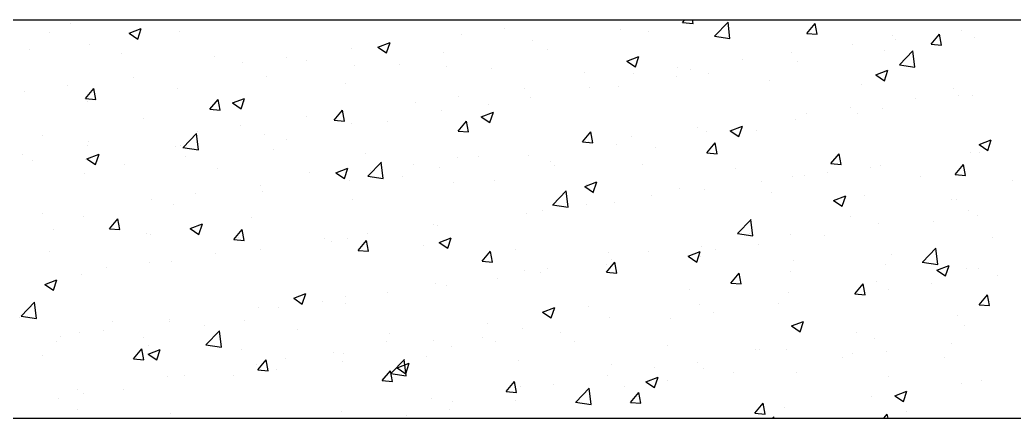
# Model space of a CAD drawing. Header units: millimetres. Extents: x 331487 to 517269, y 198509 to 399936.
# Drawn here: x 427075 to 427649, y 321374 to 321604 of the extents above; entities that cross this region are included whole.
import ezdxf

# ---------------------------------------------------------------- set-up
doc = ezdxf.new("R2010")
doc.units = ezdxf.units.MM
doc.header["$MEASUREMENT"] = 0
doc.layers.add('COLUMN', color=6, linetype='Continuous')

msp = doc.modelspace()

# ---------------------------------------------------------------- linework, layer by layer
at = {"layer": 'COLUMN'}
for p, q in [((426174.35, 321603.51), (427974.35, 321603.51)), ((426174.35, 321373.51), (427974.35, 321373.51))]:
    msp.add_line(p, q, dxfattribs=at)
at = {"layer": 'COLUMN', "color": 2, "linetype": 'Continuous'}
for p, q in [((427457.8, 321601.98), (427459.09, 321603.51)), ((427463.78, 321601.45), (427463.4, 321603.51)), ((427104.09, 321601.54), (427104.09, 321601.54)), ((427138.16, 321595.77), (427145.16, 321598.46)), ((427143.13, 321592.42), (427145.16, 321598.46)), ((427354.94, 321598.58), (427354.94, 321598.58)), ((427421.85, 321598.13), (427421.85, 321598.13)), ((427457.8, 321601.98), (427463.78, 321601.46)), ((427476.24, 321594.14), (427484.03, 321602.25)), ((427485.1, 321592.72), (427483.99, 321602.22)), ((427529.53, 321595.71), (427534.35, 321601.45)), ((427535.5, 321595.18), (427534.35, 321601.45)), ((427618.63, 321597.32), (427618.63, 321597.32)), ((427092.43, 321596.18), (427092.43, 321596.18)), ((427138.16, 321595.77), (427143.13, 321592.42)), ((427167.42, 321597.03), (427167.42, 321597.03)), ((427329.91, 321595.29), (427329.91, 321595.29)), ((427371.34, 321591.72), (427371.34, 321591.72)), ((427438.22, 321596.57), (427438.22, 321596.57)), ((427476.2, 321594.1), (427485.1, 321592.72)), ((427529.53, 321595.71), (427535.51, 321595.18)), ((427578.82, 321594.64), (427578.82, 321594.64)), ((427580.76, 321592.34), (427580.76, 321592.34)), ((427601.25, 321589.43), (427606.07, 321595.18)), ((427607.23, 321588.9), (427606.07, 321595.17)), ((427626.37, 321593.28), (427626.37, 321593.28)), ((427080.64, 321586.63), (427080.64, 321586.63)), ((427115.48, 321589.53), (427115.48, 321589.53)), ((427266.75, 321586.97), (427266.75, 321586.97)), ((427281.87, 321587.76), (427288.87, 321590.45)), ((427281.87, 321587.76), (427286.84, 321584.41)), ((427286.84, 321584.41), (427288.87, 321590.45)), ((427379.9, 321586.56), (427379.9, 321586.56)), ((427555.73, 321589.04), (427555.73, 321589.04)), ((427574.43, 321585.78), (427574.43, 321585.78)), ((427582.96, 321577.58), (427590.75, 321585.7)), ((427591.82, 321576.17), (427590.71, 321585.66)), ((427601.25, 321589.43), (427607.23, 321588.91)), ((427134.03, 321584.38), (427134.03, 321584.38)), ((427187.41, 321582.12), (427187.41, 321582.12)), ((427228.88, 321581.99), (427228.88, 321581.99)), ((427320, 321584.68), (427320, 321584.68)), ((427425.58, 321579.76), (427432.58, 321582.44)), ((427430.55, 321576.4), (427432.58, 321582.44)), ((427492.57, 321580.73), (427492.57, 321580.73)), ((427520.5, 321584.63), (427520.5, 321584.63)), ((427203.85, 321578.69), (427203.85, 321578.69)), ((427240.79, 321579.87), (427240.79, 321579.87)), ((427268.06, 321577.19), (427268.06, 321577.19)), ((427294.17, 321577.61), (427294.17, 321577.61)), ((427321.58, 321576.55), (427321.58, 321576.55)), ((427347.56, 321575.36), (427347.56, 321575.36)), ((427425.58, 321579.76), (427430.56, 321576.4)), ((427454.7, 321575.74), (427454.7, 321575.74)), ((427462.18, 321574.62), (427462.18, 321574.62)), ((427523.92, 321579.38), (427523.92, 321579.38)), ((427569.3, 321571.75), (427576.3, 321574.43)), ((427574.27, 321568.39), (427576.29, 321574.43)), ((427582.93, 321577.55), (427591.82, 321576.17)), ((427140.69, 321570.38), (427140.69, 321570.38)), ((427217.55, 321570.78), (427217.55, 321570.78)), ((427400.94, 321573.1), (427400.94, 321573.1)), ((427429.66, 321572.44), (427429.66, 321572.44)), ((427454.32, 321570.84), (427454.32, 321570.84)), ((427472.58, 321572.33), (427472.58, 321572.33)), ((427507.7, 321568.59), (427507.7, 321568.59)), ((427569.3, 321571.75), (427574.27, 321568.39)), ((427102.82, 321565.39), (427102.82, 321565.39)), ((427113.05, 321558.14), (427117.87, 321563.88)), ((427119.02, 321557.61), (427117.87, 321563.88)), ((427166.21, 321563.74), (427166.21, 321563.74)), ((427263.26, 321566.54), (427263.26, 321566.54)), ((427366.51, 321564.13), (427366.51, 321564.13)), ((427403.86, 321564.61), (427403.86, 321564.61)), ((427420.64, 321564.84), (427420.64, 321564.84)), ((427561.08, 321566.33), (427561.08, 321566.33)), ((427614.47, 321564.08), (427614.47, 321564.08)), ((427077.78, 321562.1), (427077.78, 321562.1)), ((427113.05, 321558.14), (427119.02, 321557.62)), ((427184.77, 321551.86), (427189.59, 321557.61)), ((427190.75, 321551.33), (427189.59, 321557.6)), ((427197.85, 321555.51), (427204.85, 321558.2)), ((427202.82, 321552.15), (427204.85, 321558.2)), ((427328.64, 321559.14), (427328.64, 321559.14)), ((427370.13, 321558.44), (427370.13, 321558.44)), ((427592.33, 321557.88), (427592.33, 321557.88)), ((427617.01, 321559.64), (427617.01, 321559.64)), ((427625.15, 321559.99), (427625.15, 321559.99)), ((427114.27, 321556.25), (427114.27, 321556.25)), ((427184.77, 321551.86), (427190.75, 321551.34)), ((427197.85, 321555.51), (427202.82, 321552.16)), ((427204.94, 321556.53), (427204.94, 321556.53)), ((427256.5, 321545.59), (427261.32, 321551.33)), ((427262.47, 321545.06), (427261.32, 321551.33)), ((427303.6, 321555.85), (427303.6, 321555.85)), ((427318.78, 321551.39), (427318.78, 321551.39)), ((427345.54, 321554.6), (427345.54, 321554.6)), ((427554.45, 321552.89), (427554.45, 321552.89)), ((427573.21, 321552.49), (427573.21, 321552.49)), ((427146.62, 321546.52), (427146.62, 321546.52)), ((427240.45, 321547.53), (427240.45, 321547.53)), ((427256.5, 321545.59), (427262.48, 321545.06)), ((427341.56, 321547.5), (427348.56, 321550.19)), ((427341.56, 321547.5), (427346.53, 321544.15)), ((427346.53, 321544.15), (427348.56, 321550.19)), ((427522.7, 321546.09), (427522.7, 321546.09)), ((427529.42, 321549.6), (427529.42, 321549.6)), ((427558.69, 321549.63), (427558.69, 321549.63)), ((427202.57, 321542.55), (427202.57, 321542.55)), ((427266.84, 321543.9), (427266.84, 321543.9)), ((427287.22, 321544.59), (427287.22, 321544.59)), ((427328.22, 321539.31), (427333.05, 321545.06)), ((427334.2, 321538.78), (427333.04, 321545.05)), ((427466.26, 321541.28), (427466.26, 321541.28)), ((427485.27, 321539.49), (427492.28, 321542.18)), ((427490.24, 321536.14), (427492.27, 321542.18)), ((427088.3, 321536.51), (427088.3, 321536.51)), ((427169.32, 321529.83), (427177.11, 321537.95)), ((427178.18, 321528.41), (427177.08, 321537.91)), ((427177.54, 321539.25), (427177.54, 321539.25)), ((427216.33, 321537.49), (427216.33, 321537.49)), ((427228.9, 321534.57), (427228.9, 321534.57)), ((427328.23, 321539.31), (427334.2, 321538.79)), ((427399.95, 321533.04), (427404.77, 321538.78)), ((427405.93, 321532.51), (427404.77, 321538.78)), ((427428.39, 321536.3), (427428.39, 321536.3)), ((427471.36, 321539.05), (427471.36, 321539.05)), ((427485.27, 321539.49), (427490.25, 321536.14)), ((427500.37, 321539.62), (427500.37, 321539.62)), ((427628.99, 321531.48), (427635.99, 321534.17)), ((427633.96, 321528.13), (427635.98, 321534.17)), ((427114.38, 321530.94), (427114.38, 321530.94)), ((427114.55, 321533.28), (427114.55, 321533.28)), ((427164.99, 321530.45), (427164.99, 321530.45)), ((427167.94, 321531.02), (427167.94, 321531.02)), ((427169.29, 321529.79), (427178.18, 321528.41)), ((427221.32, 321528.77), (427221.32, 321528.77)), ((427399.95, 321533.04), (427405.93, 321532.51)), ((427403.36, 321533), (427403.36, 321533)), ((427419.42, 321531.55), (427419.42, 321531.55)), ((427442.05, 321529.61), (427442.05, 321529.61)), ((427471.68, 321526.76), (427476.5, 321532.51)), ((427477.65, 321526.23), (427476.5, 321532.5)), ((427628.99, 321531.48), (427633.96, 321528.13)), ((427076.51, 321525.95), (427076.51, 321525.95)), ((427113.05, 321522.96), (427113.05, 321522.96)), ((427113.83, 321523.26), (427120.83, 321525.95)), ((427113.83, 321523.26), (427118.8, 321519.9)), ((427118.8, 321519.9), (427120.82, 321525.94)), ((427170.58, 321524.56), (427170.58, 321524.56)), ((427274.7, 321526.51), (427274.7, 321526.51)), ((427328.08, 321524.26), (427328.08, 321524.26)), ((427340.2, 321524.69), (427340.2, 321524.69)), ((427368.91, 321525.15), (427368.91, 321525.15)), ((427471.68, 321526.76), (427477.65, 321526.24)), ((427543.4, 321520.49), (427548.22, 321526.23)), ((427549.38, 321519.96), (427548.22, 321526.23)), ((427623.94, 321526.7), (427623.94, 321526.7)), ((427629.17, 321526.75), (427629.17, 321526.75)), ((427082.26, 321522.1), (427082.26, 321522.1)), ((427135.64, 321519.85), (427135.64, 321519.85)), ((427189.02, 321517.59), (427189.02, 321517.59)), ((427257.54, 321515.25), (427264.54, 321517.94)), ((427262.51, 321511.89), (427264.54, 321517.94)), ((427276.05, 321513.28), (427283.84, 321521.39)), ((427284.9, 321511.86), (427283.8, 321521.36)), ((427302.33, 321519.7), (427302.33, 321519.7)), ((427317.57, 321518.11), (427317.57, 321518.11)), ((427381.46, 321522), (427381.46, 321522)), ((427383.73, 321519.6), (427383.73, 321519.6)), ((427434.85, 321519.74), (427434.85, 321519.74)), ((427488.23, 321517.49), (427488.23, 321517.49)), ((427543.4, 321520.49), (427549.38, 321519.96)), ((427566.02, 321518.44), (427566.02, 321518.44)), ((427572, 321519.2), (427572, 321519.2)), ((427615.13, 321514.21), (427619.95, 321519.96)), ((427621.1, 321513.68), (427619.95, 321519.95)), ((427112.27, 321514.55), (427112.27, 321514.55)), ((427242.4, 321515.33), (427242.4, 321515.33)), ((427257.54, 321515.25), (427262.51, 321511.89)), ((427276.01, 321513.24), (427284.91, 321511.86)), ((427277.29, 321516.41), (427277.29, 321516.41)), ((427295.78, 321513.08), (427295.78, 321513.08)), ((427521.49, 321512.8), (427521.49, 321512.8)), ((427528.15, 321513.45), (427528.15, 321513.45)), ((427541.61, 321515.23), (427541.61, 321515.23)), ((427594.99, 321512.98), (427594.99, 321512.98)), ((427615.13, 321514.21), (427621.11, 321513.69)), ((427214.14, 321508.09), (427214.14, 321508.09)), ((427265.63, 321510.61), (427265.63, 321510.61)), ((427325.41, 321509.59), (427325.41, 321509.59)), ((427349.17, 321510.82), (427349.17, 321510.82)), ((427401.25, 321507.24), (427408.25, 321509.93)), ((427401.25, 321507.24), (427406.23, 321503.89)), ((427402.55, 321508.57), (427402.55, 321508.57)), ((427406.22, 321503.88), (427408.25, 321509.93)), ((427455.93, 321506.31), (427455.93, 321506.31)), ((427470.14, 321505.76), (427470.14, 321505.76)), ((427503.11, 321510.16), (427503.11, 321510.16)), ((427648.38, 321510.72), (427648.38, 321510.72)), ((427151.23, 321499.81), (427151.23, 321499.81)), ((427176.27, 321503.11), (427176.27, 321503.11)), ((427215.12, 321504.21), (427215.12, 321504.21)), ((427267.09, 321499.58), (427267.09, 321499.58)), ((427382.77, 321496.72), (427390.56, 321504.84)), ((427391.63, 321495.31), (427390.52, 321504.8)), ((427439.96, 321501.84), (427439.96, 321501.84)), ((427509.31, 321504.06), (427509.31, 321504.06)), ((427544.96, 321499.23), (427551.97, 321501.92)), ((427549.94, 321495.88), (427551.96, 321501.92)), ((427562.7, 321501.8), (427562.7, 321501.8)), ((427612.88, 321499.98), (427612.88, 321499.98)), ((427616.08, 321499.55), (427616.08, 321499.55)), ((427163.77, 321497.16), (427163.77, 321497.16)), ((427382.74, 321496.69), (427391.63, 321495.31)), ((427402.08, 321496.86), (427402.08, 321496.86)), ((427418.21, 321498.26), (427418.21, 321498.26)), ((427544.96, 321499.23), (427549.94, 321495.88)), ((427088.08, 321491.49), (427088.08, 321491.49)), ((427111.84, 321489.67), (427111.84, 321489.67)), ((427126.92, 321482.92), (427131.74, 321488.66)), ((427132.9, 321482.39), (427131.74, 321488.66)), ((427208.78, 321489.57), (427208.78, 321489.57)), ((427367.69, 321491.86), (427367.69, 321491.86)), ((427377.05, 321493.56), (427377.05, 321493.56)), ((427489.5, 321480.17), (427497.29, 321488.29)), ((427498.35, 321478.76), (427497.25, 321488.25)), ((427554.56, 321489.97), (427554.56, 321489.97)), ((427622.72, 321493.41), (427622.72, 321493.41)), ((427627.9, 321490.61), (427627.9, 321490.61)), ((427094.66, 321482.45), (427094.66, 321482.45)), ((427126.92, 321482.92), (427132.9, 321482.4)), ((427173.52, 321483), (427180.52, 321485.68)), ((427173.52, 321483), (427178.49, 321479.64)), ((427178.49, 321479.64), (427180.51, 321485.68)), ((427198.65, 321476.64), (427203.47, 321482.39)), ((427204.62, 321476.12), (427203.47, 321482.38)), ((427313.89, 321485.25), (427313.89, 321485.25)), ((427316.35, 321484.82), (427316.35, 321484.82)), ((427570.78, 321485.91), (427570.78, 321485.91)), ((427602.87, 321487.31), (427602.87, 321487.31)), ((427148.04, 321480.19), (427148.04, 321480.19)), ((427150.46, 321479.56), (427150.46, 321479.56)), ((427198.65, 321476.64), (427204.63, 321476.12)), ((427201.42, 321477.94), (427201.42, 321477.94)), ((427250.99, 321476.96), (427250.99, 321476.96)), ((427264.41, 321477.32), (427264.41, 321477.32)), ((427276.02, 321480.26), (427276.02, 321480.26)), ((427317.23, 321474.99), (427324.23, 321477.67)), ((427322.2, 321471.63), (427324.23, 321477.67)), ((427489.46, 321480.13), (427498.35, 321478.75)), ((427496.24, 321479.95), (427496.24, 321479.95)), ((427520.27, 321479.51), (427520.27, 321479.51)), ((427539.71, 321479), (427539.71, 321479)), ((427636.84, 321478.02), (427636.84, 321478.02)), ((427213.9, 321470.92), (427213.9, 321470.92)), ((427254.8, 321475.68), (427254.8, 321475.68)), ((427270.37, 321470.37), (427275.2, 321476.11)), ((427276.35, 321469.84), (427275.19, 321476.11)), ((427308.19, 321473.42), (427308.19, 321473.42)), ((427317.23, 321474.99), (427322.2, 321471.63)), ((427361.57, 321471.17), (427361.57, 321471.17)), ((427468.93, 321472.47), (427468.93, 321472.47)), ((427501.84, 321474.01), (427501.84, 321474.01)), ((427596.22, 321463.62), (427604.01, 321471.74)), ((427605.08, 321462.2), (427603.97, 321471.7)), ((427092.14, 321469.55), (427092.14, 321469.55)), ((427187.83, 321468.65), (427187.83, 321468.65)), ((427270.37, 321470.37), (427276.35, 321469.85)), ((427342.1, 321464.09), (427346.92, 321469.84)), ((427348.08, 321463.56), (427346.92, 321469.83)), ((427414.95, 321468.91), (427414.95, 321468.91)), ((427437.92, 321469.94), (427437.92, 321469.94)), ((427460.94, 321466.98), (427467.94, 321469.67)), ((427460.94, 321466.98), (427465.92, 321463.62)), ((427465.91, 321463.62), (427467.94, 321469.66)), ((427468.33, 321466.66), (427468.33, 321466.66)), ((427476.8, 321470.72), (427476.8, 321470.72)), ((427578.52, 321468.01), (427578.52, 321468.01)), ((427124.93, 321460.37), (427124.93, 321460.37)), ((427149.96, 321463.66), (427149.96, 321463.66)), ((427162.56, 321463.88), (427162.56, 321463.88)), ((427342.1, 321464.09), (427348.08, 321463.57)), ((427379.6, 321459.93), (427379.6, 321459.93)), ((427413.65, 321462.4), (427413.65, 321462.4)), ((427413.83, 321457.82), (427418.65, 321463.56)), ((427416.99, 321464.97), (427416.99, 321464.97)), ((427419.8, 321457.29), (427418.64, 321463.56)), ((427521.72, 321464.4), (427521.72, 321464.4)), ((427575.1, 321462.15), (427575.1, 321462.15)), ((427596.18, 321463.58), (427605.08, 321462.2)), ((427604.65, 321458.97), (427611.66, 321461.66)), ((427609.63, 321455.61), (427611.65, 321461.66)), ((427621.5, 321460.12), (427621.5, 321460.12)), ((427628.48, 321459.89), (427628.48, 321459.89)), ((427110.62, 321456.38), (427110.62, 321456.38)), ((427350.74, 321454.12), (427350.74, 321454.12)), ((427366.48, 321458.57), (427366.48, 321458.57)), ((427375.78, 321457.42), (427375.78, 321457.42)), ((427413.83, 321457.82), (427419.8, 321457.3)), ((427485.55, 321451.54), (427490.37, 321457.29)), ((427491.53, 321451.01), (427490.37, 321457.28)), ((427520.2, 321458), (427520.2, 321458)), ((427604.66, 321458.97), (427609.63, 321455.61)), ((427639.47, 321456.15), (427639.47, 321456.15)), ((427089.49, 321450.74), (427096.5, 321453.43)), ((427089.49, 321450.74), (427094.47, 321447.39)), ((427094.46, 321447.39), (427096.49, 321453.43)), ((427315.13, 321451.53), (427315.13, 321451.53)), ((427321.28, 321449.92), (427321.28, 321449.92)), ((427461.88, 321447.99), (427461.88, 321447.99)), ((427485.55, 321451.54), (427491.53, 321451.02)), ((427557.28, 321445.27), (427562.1, 321451.01)), ((427563.25, 321444.74), (427562.1, 321451.01)), ((427569.57, 321452.62), (427569.57, 321452.62)), ((427576.56, 321447.87), (427576.56, 321447.87)), ((427601.59, 321451.17), (427601.59, 321451.17)), ((427233.21, 321442.73), (427240.21, 321445.42)), ((427233.21, 321442.73), (427238.18, 321439.38)), ((427238.18, 321439.38), (427240.21, 321445.42)), ((427263.2, 321444.03), (427263.2, 321444.03)), ((427287.59, 321445.81), (427287.59, 321445.81)), ((427519.06, 321446.22), (427519.06, 321446.22)), ((427557.28, 321445.27), (427563.26, 321444.74)), ((427629, 321438.99), (427633.83, 321444.74)), ((427634.98, 321438.46), (427633.82, 321444.73)), ((427075.86, 321432.42), (427083.65, 321440.53)), ((427084.71, 321431), (427083.61, 321440.5)), ((427212.69, 321437.63), (427212.69, 321437.63)), ((427224.68, 321437.52), (427224.68, 321437.52)), ((427249.71, 321440.82), (427249.71, 321440.82)), ((427262.97, 321439.91), (427262.97, 321439.91)), ((427376.92, 321434.73), (427383.92, 321437.41)), ((427381.89, 321431.37), (427383.92, 321437.41)), ((427403.56, 321437.98), (427403.56, 321437.98)), ((427467.71, 321439.18), (427467.71, 321439.18)), ((427513.41, 321439.56), (427513.41, 321439.56)), ((427629, 321438.99), (427634.98, 321438.47)), ((427075.18, 321431.35), (427075.18, 321431.35)), ((427075.82, 321432.38), (427084.71, 321431)), ((427376.92, 321434.73), (427381.89, 321431.37)), ((427415.77, 321431.68), (427415.77, 321431.68)), ((427450.5, 321431.27), (427450.5, 321431.27)), ((427475.53, 321434.57), (427475.53, 321434.57)), ((427616.71, 321433.01), (427616.71, 321433.01)), ((427128.57, 321429.09), (427128.57, 321429.09)), ((427161.34, 321430.59), (427161.34, 321430.59)), ((427161.53, 321429.21), (427161.53, 321429.21)), ((427181.95, 321426.84), (427181.95, 321426.84)), ((427204.65, 321429.9), (427204.65, 321429.9)), ((427345.25, 321427.97), (427345.25, 321427.97)), ((427365.26, 321425.28), (427365.26, 321425.28)), ((427520.63, 321426.72), (427527.63, 321429.4)), ((427520.63, 321426.72), (427525.61, 321423.36)), ((427525.6, 321423.36), (427527.63, 321429.4)), ((427620.29, 321426.83), (427620.29, 321426.83)), ((427098.62, 321420.93), (427098.62, 321420.93)), ((427109.4, 321423.09), (427109.4, 321423.09)), ((427123.65, 321424.22), (427123.65, 321424.22)), ((427146.33, 321419.89), (427146.33, 321419.89)), ((427182.58, 321415.86), (427190.37, 321423.98)), ((427191.44, 321414.45), (427190.33, 321423.94)), ((427235.33, 321424.58), (427235.33, 321424.58)), ((427288.71, 321422.33), (427288.71, 321422.33)), ((427342.1, 321420.07), (427342.1, 321420.07)), ((427387.34, 321422.96), (427387.34, 321422.96)), ((427558.39, 321423), (427558.39, 321423)), ((427568.35, 321419.33), (427568.35, 321419.33)), ((427096.27, 321417.91), (427096.27, 321417.91)), ((427140.8, 321407.7), (427145.62, 321413.45)), ((427146.77, 321407.17), (427145.62, 321413.44)), ((427149.65, 321415.66), (427149.65, 321415.66)), ((427182.55, 321415.83), (427191.44, 321414.45)), ((427203.03, 321413.4), (427203.03, 321413.4)), ((427286.93, 321417.96), (427286.93, 321417.96)), ((427313.92, 321418.24), (427313.92, 321418.24)), ((427324.44, 321414.68), (427324.44, 321414.68)), ((427349.47, 321417.97), (427349.47, 321417.97)), ((427395.48, 321417.81), (427395.48, 321417.81)), ((427448.86, 321415.56), (427448.86, 321415.56)), ((427613.16, 321416.71), (427613.16, 321416.71)), ((427088.01, 321409.88), (427088.01, 321409.88)), ((427140.8, 321407.7), (427146.77, 321407.18)), ((427149.18, 321410.48), (427156.19, 321413.17)), ((427149.18, 321410.48), (427154.16, 321407.13)), ((427154.16, 321407.12), (427156.18, 321413.17)), ((427228.61, 321407.95), (427228.61, 321407.95)), ((427256.42, 321411.15), (427256.42, 321411.15)), ((427261.98, 321410.74), (427261.98, 321410.74)), ((427309.8, 321408.89), (427309.8, 321408.89)), ((427500.07, 321412.99), (427500.07, 321412.99)), ((427502.24, 321413.3), (427502.24, 321413.3)), ((427517.84, 321412.93), (427517.84, 321412.93)), ((427550.25, 321408.43), (427550.25, 321408.43)), ((427555.62, 321411.05), (427555.62, 321411.05)), ((427575.29, 321411.73), (427575.29, 321411.73)), ((427609.01, 321408.79), (427609.01, 321408.79)), ((427211.47, 321404.34), (427211.47, 321404.34)), ((427212.52, 321401.42), (427217.34, 321407.17)), ((427218.5, 321400.9), (427217.34, 321407.16)), ((427261.28, 321406.36), (427261.28, 321406.36)), ((427289.31, 321399.31), (427297.1, 321407.43)), ((427292.9, 321402.47), (427299.9, 321405.16)), ((427292.9, 321402.47), (427297.87, 321399.12)), ((427298.16, 321397.9), (427297.06, 321407.39)), ((427297.87, 321399.12), (427299.9, 321405.16)), ((427363.18, 321406.64), (427363.18, 321406.64)), ((427416.56, 321404.38), (427416.56, 321404.38)), ((427441.76, 321402.98), (427441.76, 321402.98)), ((427466.5, 321405.89), (427466.5, 321405.89)), ((427469.95, 321402.13), (427469.95, 321402.13)), ((427160.13, 321397.3), (427160.13, 321397.3)), ((427170.29, 321397.94), (427170.29, 321397.94)), ((427198.37, 321398.08), (427198.37, 321398.08)), ((427212.52, 321401.42), (427218.5, 321400.9)), ((427223.41, 321401.38), (427223.41, 321401.38)), ((427284.25, 321395.15), (427289.07, 321400.89)), ((427290.22, 321394.62), (427289.07, 321400.89)), ((427289.27, 321399.27), (427298.16, 321397.89)), ((427414.56, 321398.39), (427414.56, 321398.39)), ((427436.61, 321394.46), (427443.61, 321397.15)), ((427441.58, 321391.11), (427443.61, 321397.15)), ((427487.1, 321400.12), (427487.1, 321400.12)), ((427523.33, 321399.87), (427523.33, 321399.87)), ((427576.71, 321397.62), (427576.71, 321397.62)), ((427284.25, 321395.15), (427290.23, 321394.63)), ((427355.98, 321388.87), (427360.8, 321394.62)), ((427361.95, 321388.35), (427360.79, 321394.61)), ((427364.05, 321391.99), (427364.05, 321391.99)), ((427383.44, 321392.97), (427383.44, 321392.97)), ((427396.03, 321382.76), (427403.82, 321390.88)), ((427404.89, 321381.34), (427403.78, 321390.84)), ((427424.19, 321391.83), (427424.19, 321391.83)), ((427436.61, 321394.46), (427441.58, 321391.11)), ((427449.22, 321395.13), (427449.22, 321395.13)), ((427619.07, 321393.54), (427619.07, 321393.54)), ((427630.09, 321395.36), (427630.09, 321395.36)), ((427097.35, 321384.78), (427097.35, 321384.78)), ((427108.19, 321389.8), (427108.19, 321389.8)), ((427111.97, 321387.92), (427111.97, 321387.92)), ((427135.22, 321389.77), (427135.22, 321389.77)), ((427312.7, 321384.95), (427312.7, 321384.95)), ((427355.98, 321388.87), (427361.95, 321388.35)), ((427427.7, 321382.6), (427432.52, 321388.34)), ((427433.68, 321382.07), (427432.52, 321388.34)), ((427567.13, 321386.04), (427567.13, 321386.04)), ((427580.32, 321386.45), (427587.33, 321389.14)), ((427580.32, 321386.45), (427585.3, 321383.1)), ((427585.29, 321383.1), (427587.32, 321389.14)), ((427325.12, 321382.96), (427325.12, 321382.96)), ((427361.04, 321383.52), (427361.04, 321383.52)), ((427395.99, 321382.72), (427404.89, 321381.34)), ((427427.7, 321382.6), (427433.68, 321382.08)), ((427499.43, 321376.32), (427504.25, 321382.07)), ((427505.4, 321375.8), (427504.25, 321382.06)), ((427516.62, 321379.64), (427516.62, 321379.64)), ((427108.67, 321378.26), (427108.67, 321378.26)), ((427162.05, 321376.01), (427162.05, 321376.01)), ((427215.44, 321373.75), (427215.44, 321373.75)), ((427260.76, 321377.45), (427260.76, 321377.45)), ((427298.13, 321375.24), (427298.13, 321375.24)), ((427323.16, 321378.53), (427323.16, 321378.53)), ((427499.43, 321376.32), (427505.4, 321375.8)), ((427509.76, 321373.51), (427510.54, 321374.33)), ((427510.6, 321373.51), (427510.51, 321374.29)), ((427574.06, 321373.51), (427575.97, 321375.79)), ((427576.39, 321373.51), (427575.97, 321375.79)), ((427586.85, 321377.27), (427586.85, 321377.27))]:
    msp.add_line(p, q, dxfattribs=at)

doc.saveas('drawing.dxf')
